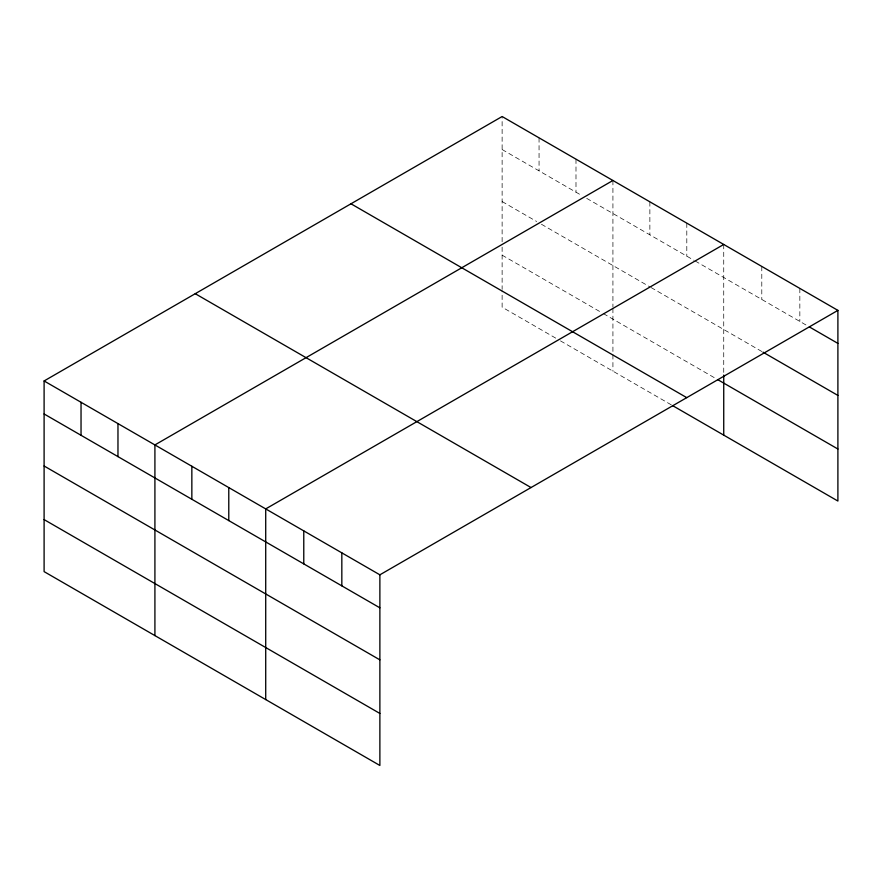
<?xml version="1.0" encoding="UTF-8"?>
<svg xmlns="http://www.w3.org/2000/svg" width="882" height="882" viewBox="0 0 882 882"><rect width="100%" height="100%" fill="white"/><g stroke="black" fill="none" stroke-linecap="round" stroke-linejoin="round"><path stroke-width="0.66" stroke-dasharray="4.41 3.31" d="M502.123 241.756L502.123 116.523M502.123 149.532L581.944 195.617M586.717 198.373L693.947 260.278M695.137 260.973L806.975 325.546M502.123 201.559L536.675 221.503M541.438 224.26L649.869 286.859M651.059 287.543L761.794 351.477M502.123 255.163L602.208 312.945M603.398 313.628L715.39 378.29M555.737 338.137L502.123 307.179L502.123 290.751M560.5 340.893L671.312 404.86M799.842 288.414L799.842 321.423M761.794 266.441L761.794 299.45M723.736 244.468L723.736 373.725M686.802 223.146L686.802 256.155M649.869 201.824L649.869 234.833M612.924 180.49L612.924 307.068M612.924 308.413L612.924 353.362M612.924 354.729L612.924 371.157M575.99 159.168L575.99 192.177M539.056 137.846L539.056 170.854M502.123 247.114L502.123 289.384"/><path stroke-width="1.32" d="M44.1 380.958L379.877 574.821L379.877 765.477L44.1 571.624L44.1 380.958L502.123 116.523L837.9 310.376L837.9 501.042L672.503 405.555M612.924 180.49L154.912 444.925L154.912 635.591M723.736 244.468L265.714 508.903L265.714 699.569M379.877 574.821L837.9 310.376M809.356 326.913L837.9 343.396M762.974 352.161L837.9 395.423M717.783 379.668L837.9 449.015M350.97 203.786L686.758 397.65M195.242 293.695L531.03 487.548M44.1 413.967L379.877 607.83M44.1 465.994L379.877 659.857M44.1 519.597L379.877 713.45M723.736 375.07L723.736 435.135M341.83 552.849L341.83 585.857M303.772 530.876L303.772 563.885M228.78 487.581L228.78 520.589M191.846 466.258L191.846 499.267M117.968 423.603L117.968 456.622M81.034 402.28L81.034 435.289"/></g></svg>
